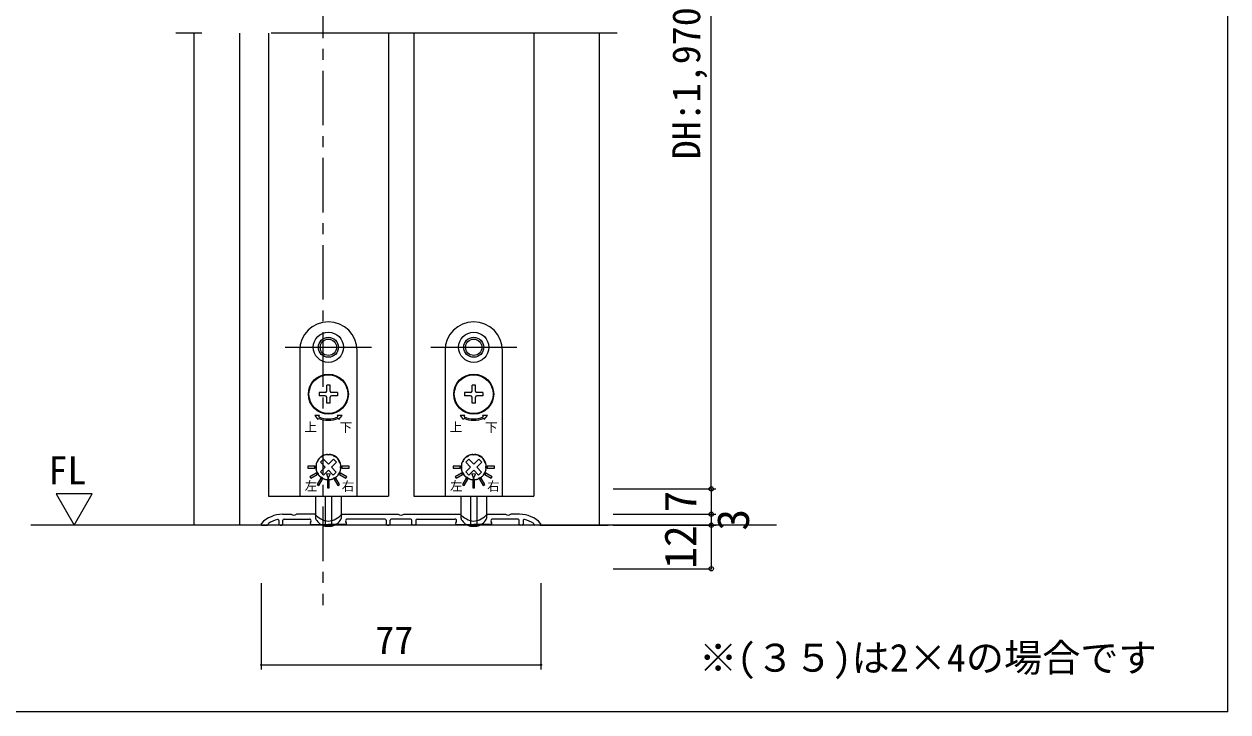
# Model space of a CAD drawing. Units: millimetres on the paper, enlarged 10 times, with parts at other scales. Extents: x -2000 to 2000, y -1385 to 1385.
# Drawn here: x -724 to 380, y -68 to 564 of the extents above; entities that cross this region are included whole.
import ezdxf
from ezdxf.enums import TextEntityAlignment as Align

# ---------------------------------------------------------------- set-up
doc = ezdxf.new("R2010")
doc.units = ezdxf.units.MM
doc.header["$LTSCALE"] = 10
doc.header["$PDMODE"] = 32
doc.header["$PDSIZE"] = 4
for name, pattern in [('CHAIN1', [8, 5, -1, 1, -1]), ('USER1', [19.05, 12.7, -6.35]), ('USER4', [50.8, 31.75, -6.35, 6.35, -6.35])]:
    doc.linetypes.add(name, pattern=pattern)
doc.layers.add('1-1_0', color=7, linetype='Continuous', lineweight=20)
doc.layers.add('2-0_18', color=7, linetype='Continuous', lineweight=18)
doc.styles.add('ＭＳ ゴシック', font='')
doc.styles.get('ＭＳ ゴシック').set_extended_font_data('MS Gothic')

msp = doc.modelspace()

# ---------------------------------------------------------------- linework, layer by layer
at = {"layer": '1-1_0'}
msp.add_line((380, -67.5), (380, 1335), dxfattribs=at)
msp.add_lwpolyline([(380, -67.5), (-1950, -67.5), (-1950, 1335)], dxfattribs=at)
at = {"layer": '2-0_18', "linetype": 'CHAIN1', "lineweight": 20}
msp.add_line((-450.2, 1081.04), (-450.2, 30.55), dxfattribs=at)
at = {"layer": '2-0_18', "linetype": 'USER4', "lineweight": 20}
msp.add_line((-180.2, 555.55), (-585.2, 555.55), dxfattribs=at)
at = {"layer": '2-0_18', "lineweight": 20}
for p, q in [((-568.53, 555.55), (-568.53, 103.89)), ((-526.86, 555.55), (-526.86, 103.89)), ((-500.2, 555.55), (-500.2, 130.55)), ((-390.2, 555.55), (-390.2, 130.55)), ((-366.86, 555.55), (-366.86, 130.55)), ((-256.86, 555.55), (-256.86, 130.55)), ((-196.86, 555.55), (-196.86, 103.89)), ((-500.2, 130.55), (-390.2, 130.55)), ((-366.86, 130.55), (-256.86, 130.55)), ((-34.23, 103.89), (-718.14, 103.89)), ((-188.53, 103.89), (-568.53, 103.89)), ((-511.86, 103.89), (-568.53, 103.89)), ((-250.2, 103.89), (-188.53, 103.89)), ((-506.86, 48.46), (-506.86, -28.42)), ((-250.2, 48.46), (-250.2, -28.42)), ((-250.2, 48.46), (-250.2, -28.42)), ((-250.2, 48.46), (-250.2, -28.42))]:
    msp.add_line(p, q, dxfattribs=at)
at = {"layer": '2-0_18', "color": 2, "linetype": 'USER1'}
for p, q in [((-484.7, 267.22), (-405.7, 267.22)), ((-351.36, 267.22), (-272.36, 267.22))]:
    msp.add_line(p, q, dxfattribs=at)
at = {"layer": '2-0_18'}
for p, q in [((-471.53, 264.22), (-471.53, 130.55)), ((-418.86, 130.55), (-418.86, 264.22)), ((-338.2, 264.22), (-338.2, 130.55)), ((-285.53, 130.55), (-285.53, 264.22)), ((-443.7, 232.55), (-446.7, 232.55)), ((-446.7, 227.05), (-446.7, 232.55)), ((-443.7, 227.05), (-443.7, 232.55)), ((-310.36, 232.55), (-313.36, 232.55)), ((-313.36, 227.05), (-313.36, 232.55)), ((-310.36, 227.05), (-310.36, 232.55)), ((-448.03, 222.72), (-453.53, 222.72)), ((-446.7, 215.89), (-446.7, 221.39)), ((-443.7, 215.89), (-443.7, 221.39)), ((-436.86, 225.72), (-442.36, 225.72)), ((-436.86, 222.72), (-442.36, 222.72)), ((-436.86, 225.72), (-436.86, 222.72)), ((-314.7, 222.72), (-320.2, 222.72)), ((-313.36, 215.89), (-313.36, 221.39)), ((-310.36, 215.89), (-310.36, 221.39)), ((-303.53, 225.72), (-309.03, 225.72)), ((-303.53, 222.72), (-309.03, 222.72)), ((-303.53, 225.72), (-303.53, 222.72)), ((-443.7, 215.89), (-446.7, 215.89)), ((-310.36, 215.89), (-313.36, 215.89)), ((-452.56, 152.83), (-448.03, 157.25)), ((-448.03, 157.25), (-452.45, 161.79)), ((-445.16, 160.05), (-440.63, 164.47)), ((-319.23, 152.83), (-314.69, 157.25)), ((-314.69, 157.25), (-319.12, 161.79)), ((-311.83, 160.05), (-307.3, 164.47)), ((-449.76, 149.97), (-452.56, 152.83)), ((-449.76, 149.97), (-445.23, 154.39)), ((-440.81, 149.86), (-445.23, 154.39)), ((-437.95, 152.65), (-440.81, 149.86)), ((-316.43, 149.97), (-319.23, 152.83)), ((-316.43, 149.97), (-311.9, 154.39)), ((-307.48, 149.86), (-311.9, 154.39)), ((-304.61, 152.65), (-307.48, 149.86)), ((-471.53, 130.55), (-418.86, 130.55)), ((-456.86, 110.11), (-456.86, 130.55)), ((-448.11, 130.55), (-448.11, 103.04)), ((-442.28, 130.55), (-442.28, 103.04)), ((-433.53, 130.55), (-433.53, 110.11)), ((-338.2, 130.55), (-285.53, 130.55)), ((-323.53, 110.11), (-323.53, 130.55)), ((-314.78, 130.55), (-314.78, 103.04)), ((-308.95, 130.55), (-308.95, 103.04)), ((-300.2, 130.55), (-300.2, 110.11)), ((-487.24, 113.89), (-479.36, 113.89)), ((-457.7, 113.89), (-474.36, 113.89)), ((-432.7, 113.89), (-381.03, 113.89)), ((-376.03, 113.89), (-324.37, 113.89)), ((-299.37, 113.89), (-282.7, 113.89)), ((-269.82, 113.89), (-277.7, 113.89)), ((-505.86, 103.89), (-501.2, 103.89)), ((-500.2, 104.89), (-500.2, 105.41)), ((-490.53, 108.12), (-490.53, 104.89)), ((-489.53, 103.89), (-487.86, 103.89)), ((-486.86, 104.89), (-486.86, 108.55)), ((-485.86, 109.55), (-462.6, 109.55)), ((-477.2, 109.55), (-462.6, 109.55)), ((-461.73, 106.05), (-461.15, 107.05)), ((-460.86, 104.55), (-445.2, 104.55)), ((-448.11, 103.04), (-442.28, 103.04)), ((-429.53, 104.55), (-445.2, 104.55)), ((-428.67, 106.05), (-429.24, 107.05)), ((-393.2, 109.55), (-427.8, 109.55)), ((-392.2, 108.55), (-392.2, 104.89)), ((-391.2, 103.89), (-389.53, 103.89)), ((-388.53, 104.89), (-388.53, 108.55)), ((-369.53, 109.55), (-387.53, 109.55)), ((-368.53, 104.89), (-368.53, 108.55)), ((-365.86, 103.89), (-367.53, 103.89)), ((-364.87, 108.55), (-364.87, 104.89)), ((-363.87, 109.55), (-329.26, 109.55)), ((-328.4, 106.05), (-327.82, 107.05)), ((-327.53, 104.55), (-311.87, 104.55)), ((-314.78, 103.04), (-308.95, 103.04)), ((-296.2, 104.55), (-311.87, 104.55)), ((-295.33, 106.05), (-295.91, 107.05)), ((-271.2, 109.55), (-294.47, 109.55)), ((-270.2, 104.89), (-270.2, 108.55)), ((-267.53, 103.89), (-269.2, 103.89)), ((-266.53, 108.12), (-266.53, 104.89)), ((-256.87, 104.89), (-256.87, 105.41)), ((-251.2, 103.89), (-255.87, 103.89))]:
    msp.add_line(p, q, dxfattribs=at)
at = {"layer": '2-0_18', "color": 4, "lineweight": 9}
for p, q in [((-184.05, 137.22), (-89.74, 137.22)), ((-93.91, 137.22), (-93.91, 113.89)), ((-184.05, 113.89), (-89.74, 113.89)), ((-184.05, 113.89), (-93.91, 113.89)), ((-93.91, 113.89), (-93.91, 103.89)), ((-184.05, 103.89), (-89.74, 103.89)), ((-184.05, 103.89), (-93.91, 103.89)), ((-93.91, 103.89), (-93.91, 63.89)), ((-184.05, 63.89), (-93.91, 63.89)), ((-506.86, 50.55), (-506.86, -28.42)), ((-250.2, 50.55), (-250.2, -28.42)), ((-506.86, -24.26), (-250.2, -24.26))]:
    msp.add_line(p, q, dxfattribs=at)
msp.add_lwpolyline([(-184.05, 137.22), (-93.91, 137.22), (-93.91, 901.04)], dxfattribs=at)
at = {"layer": '2-0_18'}
for points in [[(-448.03, 225.72), (-453.53, 225.72), (-453.53, 222.72)], [(-314.7, 225.72), (-320.2, 225.72), (-320.2, 222.72)], [(-453.87, 203.28), (-453.36, 204.51), (-457.69, 204.51), (-454.89, 200.82), (-454.38, 202.05)], [(-436.01, 202.05), (-435.5, 200.82), (-432.7, 204.51), (-437.03, 204.51), (-436.52, 203.28)], [(-320.54, 203.28), (-320.03, 204.51), (-324.36, 204.51), (-321.56, 200.82), (-321.05, 202.05)], [(-302.68, 202.05), (-302.17, 200.82), (-299.37, 204.51), (-303.7, 204.51), (-303.19, 203.28)], [(-445.16, 160.05), (-449.59, 164.58), (-452.45, 161.79)], [(-437.95, 152.65), (-442.37, 157.19), (-437.84, 161.61), (-440.63, 164.47)], [(-311.83, 160.05), (-316.25, 164.58), (-319.12, 161.79)], [(-304.61, 152.65), (-309.04, 157.19), (-304.5, 161.61), (-307.3, 164.47)]]:
    msp.add_lwpolyline(points, dxfattribs=at)
for points in [[(-464.2, 156.39), (-457.53, 156.39), (-457.53, 158.05), (-464.2, 158.05)], [(-426.2, 158.05), (-432.86, 158.05), (-432.86, 156.39), (-426.2, 156.39)], [(-330.86, 156.39), (-324.2, 156.39), (-324.2, 158.05), (-330.86, 158.05)], [(-292.86, 158.05), (-299.53, 158.05), (-299.53, 156.39), (-292.86, 156.39)], [(-461.24, 147), (-455.46, 150.33), (-456.3, 151.78), (-462.07, 148.44)], [(-453.98, 140.35), (-450.64, 146.12), (-452.09, 146.96), (-455.42, 141.18)], [(-445.32, 146.89), (-443.61, 150.87), (-446.94, 150.91)], [(-444.36, 144.89), (-446.03, 144.89), (-446.03, 138.22), (-444.36, 138.22)], [(-434.98, 141.18), (-438.31, 146.96), (-439.75, 146.12), (-436.42, 140.35)], [(-428.33, 148.44), (-434.1, 151.78), (-434.93, 150.33), (-429.16, 147)], [(-327.9, 147), (-322.13, 150.33), (-322.96, 151.78), (-328.74, 148.44)], [(-320.64, 140.35), (-317.31, 146.12), (-318.75, 146.96), (-322.09, 141.18)], [(-311.99, 146.89), (-310.28, 150.87), (-313.61, 150.91)], [(-311.03, 144.89), (-312.7, 144.89), (-312.7, 138.22), (-311.03, 138.22)], [(-301.64, 141.18), (-304.98, 146.96), (-306.42, 146.12), (-303.09, 140.35)], [(-294.99, 148.44), (-300.77, 151.78), (-301.6, 150.33), (-295.83, 147)]]:
    msp.add_lwpolyline(points, close=True, dxfattribs=at)
at = {"layer": '2-0_18', "lineweight": 20}
msp.add_lwpolyline([(-678.26, 103.89), (-661.77, 132.57), (-694.96, 132.57)], close=True, dxfattribs=at)
at = {"layer": '2-0_18'}
for centre, radius in [((-445.2, 267.22), 13.83), ((-445.2, 267.22), 9.17), ((-311.86, 267.22), 13.83), ((-311.86, 267.22), 9.17), ((-445.2, 267.22), 7.5), ((-311.86, 267.22), 7.5), ((-445.2, 224.22), 18.33), ((-445.2, 224.22), 17.83), ((-311.86, 224.22), 18.33), ((-311.86, 224.22), 17.83)]:
    msp.add_circle(centre, radius, dxfattribs=at)
at = {"layer": '2-0_18', "lineweight": 20}
msp.add_circle((-250.2, -24.26), 0.521, dxfattribs=at)
at = {"layer": '2-0_18'}
for centre, radius, start, end in [((-445.2, 264.22), 26.33, 0, 180), ((-311.86, 264.22), 26.33, 0, 180), ((-448.03, 227.05), 1.33, 270, 360), ((-448.03, 221.39), 1.33, 360, 90), ((-442.36, 227.05), 1.33, 180, 270), ((-442.36, 221.39), 1.33, 90, 180), ((-314.7, 227.05), 1.33, 270, 360), ((-314.7, 221.39), 1.33, 360, 90), ((-309.03, 227.05), 1.33, 180, 270), ((-309.03, 221.39), 1.33, 90, 180), ((-445.2, 224.22), 24, 247.5, 292.5), ((-445.2, 224.22), 22.67, 247.5, 292.5), ((-311.86, 224.22), 24, 247.5, 292.5), ((-311.86, 224.22), 22.67, 247.5, 292.5), ((-445.2, 157.22), 11.67, 98.90298, 201.09702), ((-445.2, 157.22), 11.5, 130.42431, 138.17431), ((-450.49, 163.44), 3.33, 99.87866, 130.42431), ((-445.2, 157.22), 11.17, 116.90028, 121.69834), ((-447.74, 164.98), 3.33, 108.17431, 138.71996), ((-445.2, 157.22), 11.5, 100.42431, 108.17431), ((-446.68, 165.25), 3.33, 69.87866, 100.42431), ((-446.64, 166.44), 2.33, 72.61143, 98.90298), ((-445.2, 171.05), 2.5, 252.61143, 287.38857), ((-445.2, 157.22), 11.17, 86.90028, 91.69834), ((-443.52, 165.21), 3.33, 78.17431, 108.71996), ((-443.75, 166.44), 2.33, 81.09702, 107.38857), ((-445.2, 157.22), 11.67, 338.90298, 81.09702), ((-445.2, 157.22), 11.5, 70.42431, 78.17431), ((-442.46, 164.91), 3.33, 39.87866, 70.42431), ((-445.2, 157.22), 11.17, 56.90028, 61.69834), ((-439.75, 163.31), 3.33, 48.17431, 78.71996), ((-445.2, 157.22), 11.5, 40.42431, 48.17431), ((-311.86, 157.22), 11.67, 98.90298, 201.09702), ((-311.86, 157.22), 11.5, 130.42431, 138.17431), ((-317.16, 163.44), 3.33, 99.87866, 130.42431), ((-311.86, 157.22), 11.17, 116.90028, 121.69834), ((-314.41, 164.98), 3.33, 108.17431, 138.71996), ((-311.86, 157.22), 11.5, 100.42431, 108.17431), ((-313.34, 165.25), 3.33, 69.87866, 100.42431), ((-313.31, 166.44), 2.33, 72.61143, 98.90298), ((-311.86, 171.05), 2.5, 252.61143, 287.38857), ((-311.86, 157.22), 11.17, 86.90028, 91.69834), ((-310.19, 165.21), 3.33, 78.17431, 108.71996), ((-310.42, 166.44), 2.33, 81.09702, 107.38857), ((-311.86, 157.22), 11.67, 338.90298, 81.09702), ((-311.86, 157.22), 11.5, 70.42431, 78.17431), ((-309.13, 164.91), 3.33, 39.87866, 70.42431), ((-311.86, 157.22), 11.17, 56.90028, 61.69834), ((-306.42, 163.31), 3.33, 48.17431, 78.71996), ((-311.86, 157.22), 11.5, 40.42431, 48.17431), ((-453.23, 155.74), 3.33, 159.87866, 190.42431), ((-453.19, 158.89), 3.33, 168.17431, 198.71996), ((-445.2, 157.22), 11.5, 190.42431, 198.17431), ((-445.2, 157.22), 11.5, 160.42431, 168.17431), ((-445.2, 157.22), 11.17, 176.90028, 181.69834), ((-452.89, 159.96), 3.33, 129.87866, 160.42431), ((-445.2, 157.22), 11.17, 146.90028, 151.69834), ((-451.28, 162.67), 3.33, 138.17431, 168.71996), ((-438.98, 162.52), 3.33, 9.87866, 40.42431), ((-445.2, 157.22), 11.17, 26.90028, 31.69834), ((-437.44, 159.77), 3.33, 18.17431, 48.71996), ((-445.2, 157.22), 11.5, 340.42431, 348.17431), ((-445.2, 157.22), 11.5, 10.42431, 18.17431), ((-445.2, 157.22), 11.17, 356.90028, 1.69834), ((-437.17, 158.7), 3.33, 339.87866, 10.42431), ((-437.2, 155.55), 3.33, 348.17431, 18.71996), ((-319.9, 155.74), 3.33, 159.87866, 190.42431), ((-319.86, 158.89), 3.33, 168.17431, 198.71996), ((-311.86, 157.22), 11.5, 190.42431, 198.17431), ((-311.86, 157.22), 11.5, 160.42431, 168.17431), ((-311.86, 157.22), 11.17, 176.90028, 181.69834), ((-319.56, 159.96), 3.33, 129.87866, 160.42431), ((-311.86, 157.22), 11.17, 146.90028, 151.69834), ((-317.95, 162.67), 3.33, 138.17431, 168.71996), ((-305.65, 162.52), 3.33, 9.87866, 40.42431), ((-311.86, 157.22), 11.17, 26.90028, 31.69834), ((-304.1, 159.77), 3.33, 18.17431, 48.71996), ((-311.86, 157.22), 11.5, 340.42431, 348.17431), ((-311.86, 157.22), 11.5, 10.42431, 18.17431), ((-311.86, 157.22), 11.17, 356.90028, 1.69834), ((-303.87, 155.55), 3.33, 348.17431, 18.71996), ((-303.83, 158.7), 3.33, 339.87866, 10.42431), ((-452.96, 154.67), 3.33, 198.17431, 228.71996), ((-453.91, 153.86), 2.33, 201.09702, 227.38857), ((-457.18, 150.3), 2.5, 12.61143, 47.38857), ((-445.2, 157.22), 11.17, 206.90028, 211.69834), ((-452.46, 151.36), 2.33, 192.61143, 218.90298), ((-451.41, 151.92), 3.33, 189.87866, 220.42431), ((-445.2, 157.22), 11.67, 218.90298, 321.09702), ((-445.2, 157.22), 11.5, 220.42431, 228.17431), ((-450.64, 151.13), 3.33, 228.17431, 258.71996), ((-445.2, 157.22), 11.17, 236.90028, 241.69834), ((-447.93, 149.53), 3.33, 219.87866, 250.42431), ((-445.2, 157.22), 11.5, 250.42431, 258.17431), ((-446.87, 149.23), 3.33, 258.17431, 288.71996), ((-445.2, 157.22), 11.17, 266.90028, 271.69834), ((-443.72, 149.19), 3.33, 249.87866, 280.42431), ((-445.2, 157.22), 11.5, 280.42431, 288.17431), ((-442.65, 149.46), 3.33, 288.17431, 318.71996), ((-445.2, 157.22), 11.17, 296.90028, 301.69834), ((-439.9, 151), 3.33, 279.87866, 310.42431), ((-445.2, 157.22), 11.5, 310.42431, 318.17431), ((-439.11, 151.77), 3.33, 318.17431, 348.71996), ((-437.93, 151.36), 2.33, 321.09702, 347.38857), ((-445.2, 157.22), 11.17, 326.90028, 331.69834), ((-433.22, 150.3), 2.5, 132.61143, 167.38857), ((-437.5, 154.48), 3.33, 309.87866, 340.42431), ((-436.49, 153.86), 2.33, 312.61143, 338.90298), ((-319.62, 154.67), 3.33, 198.17431, 228.71996), ((-320.57, 153.86), 2.33, 201.09702, 227.38857), ((-323.84, 150.3), 2.5, 12.61143, 47.38857), ((-311.86, 157.22), 11.17, 206.90028, 211.69834), ((-319.13, 151.36), 2.33, 192.61143, 218.90298), ((-318.08, 151.92), 3.33, 189.87866, 220.42431), ((-311.86, 157.22), 11.67, 218.90298, 321.09702), ((-311.86, 157.22), 11.5, 220.42431, 228.17431), ((-317.31, 151.13), 3.33, 228.17431, 258.71996), ((-311.86, 157.22), 11.17, 236.90028, 241.69834), ((-314.6, 149.53), 3.33, 219.87866, 250.42431), ((-311.86, 157.22), 11.5, 250.42431, 258.17431), ((-313.54, 149.23), 3.33, 258.17431, 288.71996), ((-311.86, 157.22), 11.17, 266.90028, 271.69834), ((-310.39, 149.19), 3.33, 249.87866, 280.42431), ((-311.86, 157.22), 11.5, 280.42431, 288.17431), ((-309.32, 149.46), 3.33, 288.17431, 318.71996), ((-311.86, 157.22), 11.17, 296.90028, 301.69834), ((-306.57, 151), 3.33, 279.87866, 310.42431), ((-311.86, 157.22), 11.5, 310.42431, 318.17431), ((-305.78, 151.77), 3.33, 318.17431, 348.71996), ((-304.6, 151.36), 2.33, 321.09702, 347.38857), ((-311.86, 157.22), 11.17, 326.90028, 331.69834), ((-299.88, 150.3), 2.5, 132.61143, 167.38857), ((-304.17, 154.48), 3.33, 309.87866, 340.42431), ((-303.16, 153.86), 2.33, 312.61143, 338.90298), ((-487.24, 87.22), 26.67, 90, 136.50339), ((-476.86, 118.24), 5.02, 240.13717, 299.86283), ((-442.18, 129.01), 21.67, 224.26307, 261.9973), ((-448.21, 129.01), 21.67, 278.0027, 315.73693), ((-378.53, 118.24), 5.02, 240.13717, 299.86283), ((-308.85, 129.01), 21.67, 224.26307, 261.9973), ((-314.88, 129.01), 21.67, 278.0027, 315.73693), ((-280.2, 118.24), 5.02, 240.13717, 299.86283), ((-269.82, 87.22), 26.67, 43.49661, 90), ((-505.86, 104.89), 1, 136.50339, 270), ((-501.2, 104.89), 1, 270, 0), ((-487.24, 87.22), 22.33, 101.58901, 125.44735), ((-491.53, 108.12), 1, 0, 101.58901), ((-489.53, 104.89), 1, 180, 270), ((-487.86, 104.89), 1, 270, 0), ((-485.86, 108.55), 1, 90, 180), ((-462.6, 107.89), 1.67, 330, 90), ((-460.86, 105.55), 1, 150, 270), ((-455.2, 110.11), 1.67, 180, 210.56067), ((-445.15, 116.04), 13.33, 210.56067, 257.16143), ((-445.24, 116.04), 13.33, 282.83857, 329.43933), ((-435.2, 110.11), 1.67, 329.43933, 360), ((-429.53, 105.55), 1, 270, 30), ((-427.8, 107.89), 1.67, 90, 210), ((-393.2, 108.55), 1, 0, 90), ((-391.2, 104.89), 1, 180, 270), ((-389.53, 104.89), 1, 270, 0), ((-387.53, 108.55), 1, 90, 180), ((-369.53, 108.55), 1, 0, 90), ((-367.53, 104.89), 1, 180, 270), ((-365.86, 104.89), 1, 270, 0), ((-363.87, 108.55), 1, 90, 180), ((-329.26, 107.89), 1.67, 330, 90), ((-327.53, 105.55), 1, 150, 270), ((-321.86, 110.11), 1.67, 180, 210.56067), ((-311.82, 116.04), 13.33, 210.56067, 257.16143), ((-311.91, 116.04), 13.33, 282.83857, 329.43933), ((-301.86, 110.11), 1.67, 329.43933, 360), ((-296.2, 105.55), 1, 270, 30), ((-294.47, 107.89), 1.67, 90, 210), ((-271.2, 108.55), 1, 0, 90), ((-269.2, 104.89), 1, 180, 270), ((-267.53, 104.89), 1, 270, 0), ((-265.53, 108.12), 1, 78.41099, 180), ((-269.82, 87.22), 22.33, 54.55265, 78.41099), ((-255.87, 104.89), 1, 180, 270), ((-251.2, 104.89), 1, 270, 43.49661)]:
    msp.add_arc(centre, radius, start, end, dxfattribs=at)
at = {"layer": '2-0_18', "lineweight": 20}
for start, end in [(0, 180), (180, 0)]:
    msp.add_arc((-506.86, -24.26), 0.521, start, end, dxfattribs=at)
at = {"layer": '2-0_18', "color": 4}
for p in [(-93.91, 137.22), (-93.91, 113.89), (-93.91, 103.89), (-93.91, 63.89)]:
    msp.add_point(p, dxfattribs=at)

# ---------------------------------------------------------------- texts
at = {"layer": '2-0_18', "style": 'ＭＳ ゴシック'}
for s, height, p in [('DH:1,970', 25.66, (-96.41, 439.69)), ('7', 29.33, (-98.91, 115.55)), ('3', 29.33, (-50.53, 98.89)), ('12', 29.33, (-98.91, 63.89))]:
    msp.add_text(s, height=height, rotation=90, dxfattribs=at).set_placement(p, align=Align.BOTTOM_LEFT)
for s, height, p in [('上', 8.55, (-467.27, 187.16)), ('上', 8.55, (-333.94, 187.16)), ('下', 8.55, (-434.95, 186.9)), ('下', 8.55, (-301.62, 186.9)), ('FL', 25.66, (-702.09, 133.68)), ('左', 8.55, (-466.96, 132.98)), ('右', 8.55, (-432.98, 132.9)), ('左', 8.55, (-333.63, 132.98)), ('右', 8.55, (-299.65, 132.9)), ('77', 25.66, (-402.25, -22.17)), ('※(３５)は2×4の場合です', 25.66, (-105.17, -38.29))]:
    msp.add_text(s, height=height, dxfattribs=at).set_placement(p, align=Align.BOTTOM_LEFT)

doc.saveas('drawing.dxf')
